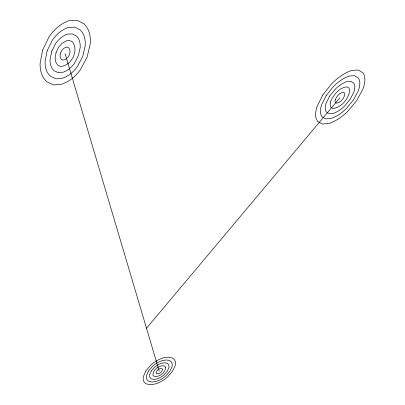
<?xml version="1.0" encoding="UTF-8"?>
<svg xmlns="http://www.w3.org/2000/svg" width="405" height="405" viewBox="0 0 405 405"><rect width="100%" height="100%" fill="white"/><g stroke="black" fill="none" stroke-linecap="round" stroke-linejoin="round"><path stroke-width="0.61" d="M146.504 328.252L339.901 97.797M65.078 53.647L159.236 371.193M162.415 369.264C162.42 371.952 159.206 374.392 156.603 373.754L156.067 373.111C156.041 370.428 159.281 367.932 161.884 368.611L162.415 369.264M165.61 367.325C165.599 372.696 159.19 377.566 153.991 376.301L152.913 375.03C152.832 369.643 159.342 364.642 164.546 366.014L165.61 367.325M42.626 50.043L40.115 63.317A45.78 36.035 -15.5 0 0 41.538 73.669A29.206 22.974 -13.7 0 0 46.965 81.881L53.86 84.969L62.112 84.103A29.449 23.323 -12 0 0 72.389 78.297A46.772 37.503 -10.8 0 0 80.489 69.554L87.085 57.186L90.224 43.912A47.172 38.181 -11.2 0 0 89.363 32.997A30.091 24.386 -13.3 0 0 84.184 23.88L77.046 20.25L68.931 20.68A31.656 25.414 -15.3 0 0 57.323 27.484A46.185 36.658 -16.2 0 0 48.97 37.022L42.626 50.043M47.152 50.772L45.092 61.388A36.713 28.978 -15.1 0 0 46.19 69.716A23.429 18.483 -13.7 0 0 50.514 76.353L56.047 78.864L62.689 78.17A23.586 18.706 -12.3 0 0 70.961 73.482A37.346 29.919 -11.3 0 0 77.461 66.43L82.716 56.482L85.182 45.866A37.604 30.35 -11.7 0 0 84.448 37.179A23.996 19.384 -13.4 0 0 80.281 29.96L74.591 27.105L68.141 27.459A25.292 20.28 -15 0 0 58.912 32.845A36.977 29.383 -15.6 0 0 52.25 40.409L47.152 50.772M51.663 51.496L50.078 59.459A27.611 21.85 -14.8 0 0 50.868 65.737A17.623 13.942 -13.7 0 0 54.098 70.764L58.264 72.677L63.276 72.161A17.709 14.069 -12.6 0 0 69.518 68.612A27.965 22.381 -11.9 0 0 74.409 63.276L78.337 55.779L80.144 47.815A28.107 22.624 -12.2 0 0 79.562 41.335A17.941 14.448 -13.4 0 0 76.418 35.979L72.166 33.873L67.362 34.142A18.944 15.172 -14.6 0 0 60.482 38.141A27.753 22.078 -15.1 0 0 55.5 43.765L51.663 51.496M330.804 101.134L330.1 104.632L330.931 107.436L332.839 108.489C341.486 107.522 348.234 99.098 349.809 90.892L349.039 87.981L347.125 86.867C339.385 87.374 333.836 94.573 330.804 101.134M56.153 52.215L55.075 57.525L55.576 61.732L57.718 65.119L60.507 66.415C71.28 66 79.127 50.731 72.596 41.933L69.776 40.551L66.587 40.733L62.031 43.376L58.72 47.086L56.153 52.215M335.35 99.468L334.986 101.225L335.396 102.642L336.347 103.174C340.681 102.693 344.068 98.471 344.842 94.355L344.447 92.912L343.491 92.365C339.638 92.618 336.874 96.203 335.35 99.468M60.623 52.934L60.072 55.586L60.315 57.702L61.383 59.413L62.78 60.072C68.172 59.879 72.115 52.215 68.82 47.82L67.412 47.142L65.828 47.238L63.565 48.544L61.914 50.382L60.623 52.934M145.846 370.975L143.385 376.539A28.775 14.236 -14.9 0 0 143.517 380.725A18.362 9.082 -14.6 0 0 146.256 383.839L150.275 384.75L155.414 383.93A18.453 9.173 -14.2 0 0 162.127 380.943A29.145 14.605 -14.1 0 0 167.66 376.863L172.454 371.405L175.152 365.821A29.302 14.767 -14.2 0 0 175.264 361.468A18.711 9.431 -14.5 0 0 172.651 358.116L168.561 357.078L163.65 357.706A19.754 9.897 -14.9 0 0 156.234 361.073A28.937 14.393 -15.1 0 0 150.569 365.361L145.846 370.975M148.539 371.02L146.549 375.47A23.06 11.431 -14.9 0 0 146.635 378.837A14.717 7.295 -14.6 0 0 148.817 381.343L152.037 382.082L156.168 381.424A14.777 7.351 -14.3 0 0 161.554 379.019A23.293 11.664 -14.2 0 0 165.994 375.739L169.827 371.36L171.963 366.9A23.399 11.77 -14.2 0 0 172.029 363.427A14.939 7.518 -14.5 0 0 169.933 360.764L166.668 359.944L162.754 360.45A15.79 7.908 -14.8 0 0 156.841 363.128A23.161 11.527 -15 0 0 152.326 366.54L148.539 371.02M151.222 371.061L149.718 374.402A17.324 8.601 -14.8 0 0 149.769 376.933A11.056 5.493 -14.6 0 0 151.394 378.832L153.814 379.394L156.922 378.898A11.092 5.523 -14.4 0 0 160.982 377.085A17.455 8.738 -14.3 0 0 164.319 374.615L167.189 371.319L168.779 367.973A17.511 8.794 -14.3 0 0 168.814 365.381A11.183 5.614 -14.5 0 0 167.23 363.396L164.784 362.794L161.863 363.169A11.836 5.918 -14.8 0 0 157.449 365.163A17.38 8.657 -14.9 0 0 154.067 367.715L151.222 371.061M322.76 95.043L317.206 106.115A41.993 26.381 -29 0 0 315.591 114.747A26.669 16.899 -28.4 0 0 317.783 121.561L322.532 124.082L329.447 123.272A26.765 17.187 -28.1 0 0 339.304 118.3A42.378 27.58 -28.3 0 0 348.168 110.899L356.739 100.506L362.738 89.429A42.809 27.94 -28.8 0 0 364.88 80.387A27.459 17.754 -29.4 0 0 363.072 72.91L358.273 69.999L351.636 70.45A29.023 18.478 -29.7 0 0 340.529 76.201A42.424 26.715 -29.5 0 0 331.305 84.179L322.76 95.043M326.212 95.6L321.732 104.46A33.65 21.217 -29 0 0 320.401 111.395A21.394 13.583 -28.5 0 0 322.127 116.898L325.929 118.938L331.487 118.295A21.455 13.77 -28.3 0 0 339.42 114.286A33.893 21.986 -28.4 0 0 346.538 108.322L353.398 99.969L358.162 91.11A34.172 22.214 -28.8 0 0 359.827 83.906A21.9 14.129 -29.3 0 0 358.349 77.983L354.517 75.684L349.231 76.054A23.166 14.767 -29.5 0 0 340.402 80.61A33.924 21.43 -29.4 0 0 333.052 86.948L326.212 95.6M329.655 96.152L326.268 102.799A25.277 15.998 -29 0 0 325.235 108.024A16.089 10.236 -28.6 0 0 326.506 112.19L329.366 113.744L333.558 113.258A16.124 10.343 -28.4 0 0 339.537 110.226A25.419 16.428 -28.5 0 0 344.898 105.72L350.041 99.427L353.585 92.785A25.571 16.559 -28.9 0 0 354.805 87.409A16.372 10.545 -29.2 0 0 353.671 83.005L350.796 81.309L346.857 81.587A17.339 11.062 -29.4 0 0 340.276 84.979A25.434 16.119 -29.3 0 0 334.783 89.692L329.655 96.152"/></g></svg>
